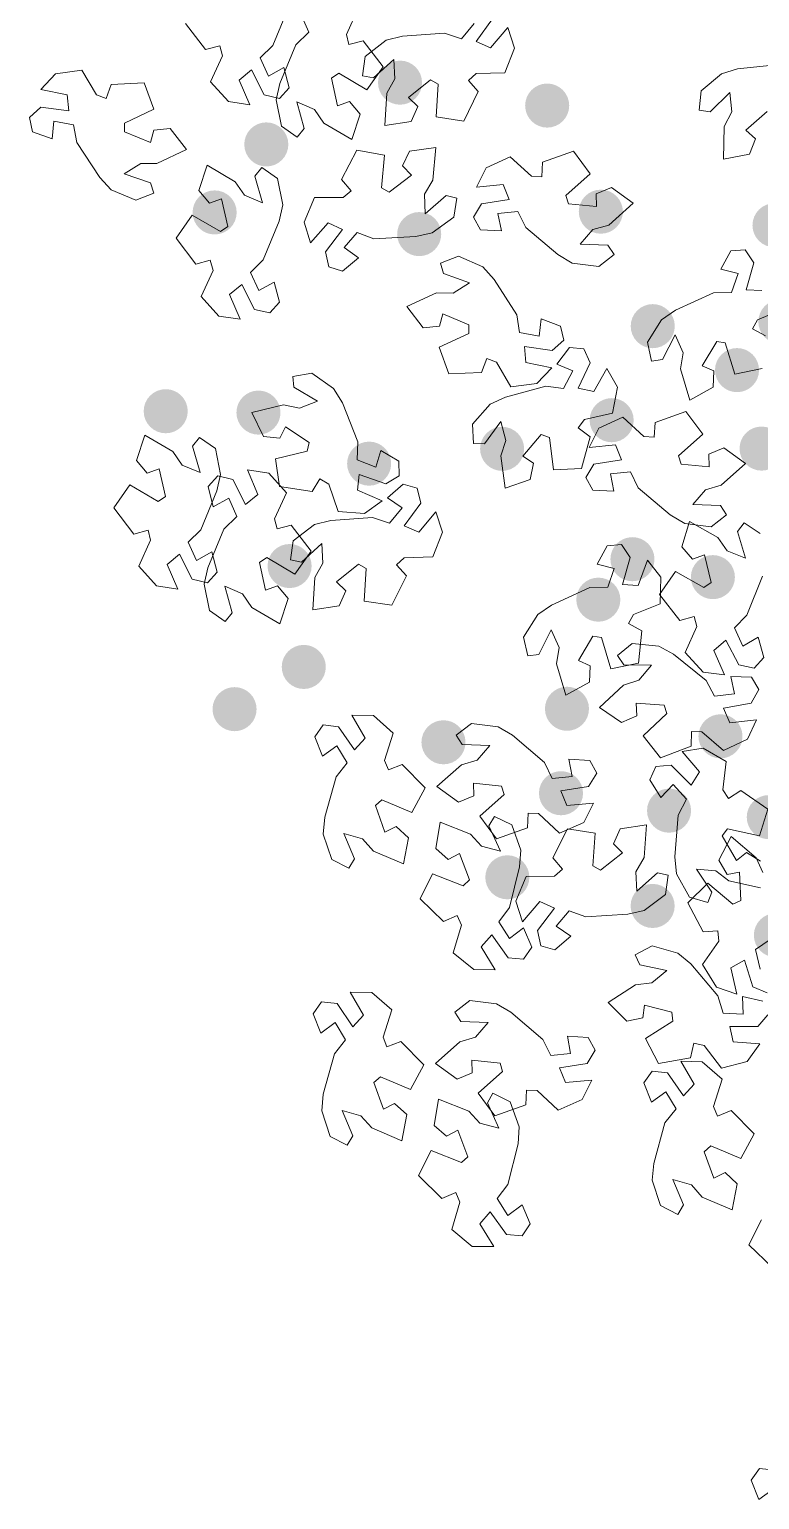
# Model space of a CAD drawing. Header units: millimetres. Extents: x 935 to 13922, y 3203 to 7816.
# Drawn here: x 5792 to 5850.7, y 3221.4 to 3339.5 of the extents above; entities that cross this region are included whole.
import ezdxf

# ---------------------------------------------------------------- set-up
doc = ezdxf.new("R2010")
doc.units = ezdxf.units.MM
doc.layers.add('ALBERI frutti - Fruit', color=7, linetype='Continuous', lineweight=5, true_color=0xfd8930)
doc.layers.add('ALBERO - TREE', color=96, linetype='Continuous', lineweight=5)

msp = doc.modelspace()

# ---------------------------------------------------------------- hatches: boundary and pattern name
at = {"layer": 'ALBERI frutti - Fruit', "lineweight": 30}
h = msp.add_hatch(color=256, dxfattribs=at)
h.dxf.hatch_style = 1
edge = h.paths.add_edge_path()
edge.add_arc((5810.41, 3308.72), 1.77, 0, 360)
edge = h.paths.add_edge_path()
edge.add_arc((5802.96, 3308.83), 1.77, 0, 360)
edge = h.paths.add_edge_path()
edge.add_arc((5812.91, 3296.4), 1.77, 0, 360)
edge = h.paths.add_edge_path()
edge.add_arc((5814.05, 3288.3), 1.77, 0, 360)
edge = h.paths.add_edge_path()
edge.add_arc((5837.71, 3293.7), 1.77, 0, 360)
edge = h.paths.add_edge_path()
edge.add_arc((5840.45, 3296.95), 1.77, 0, 360)
edge = h.paths.add_edge_path()
edge.add_arc((5825.27, 3282.25), 1.77, 0, 360)
edge = h.paths.add_edge_path()
edge.add_arc((5830.4, 3271.41), 1.77, 0, 360)
edge = h.paths.add_edge_path()
edge.add_arc((5834.71, 3278.16), 1.77, 0, 360)
edge = h.paths.add_edge_path()
edge.add_arc((5835.19, 3284.94), 1.77, 0, 360)
edge = h.paths.add_edge_path()
edge.add_arc((5870.36, 3292.83), 1.77, 0, 360)
edge = h.paths.add_edge_path()
edge.add_arc((5874.9, 3283.94), 1.77, 0, 360)
edge = h.paths.add_edge_path()
edge.add_arc((5878.64, 3290.81), 1.77, 0, 360)
edge = h.paths.add_edge_path()
edge.add_arc((5879.26, 3297.36), 1.77, 0, 360)
edge = h.paths.add_edge_path()
edge.add_arc((5871.01, 3298.56), 1.77, 0, 360)
edge = h.paths.add_edge_path()
edge.add_arc((5884.09, 3304.61), 1.77, 0, 360)
edge = h.paths.add_edge_path()
edge.add_arc((5873.24, 3305.97), 1.77, 0, 360)
edge = h.paths.add_edge_path()
edge.add_arc((5863.67, 3304.83), 1.77, 0, 360)
edge = h.paths.add_edge_path()
edge.add_arc((5848.85, 3312.13), 1.77, 0, 360)
edge = h.paths.add_edge_path()
edge.add_arc((5852.33, 3316.02), 1.77, 0, 360)
edge = h.paths.add_edge_path()
edge.add_arc((5871.23, 3323.63), 1.77, 0, 360)
edge = h.paths.add_edge_path()
edge.add_arc((5876.77, 3331.33), 1.77, 0, 360)
edge = h.paths.add_edge_path()
edge.add_arc((5870.94, 3326.93), 1.77, 0, 360)
edge = h.paths.add_edge_path()
edge.add_arc((5861.02, 3327.89), 1.77, 0, 360)
edge = h.paths.add_edge_path()
edge.add_arc((5855.87, 3343.37), 1.77, 0, 360)
edge = h.paths.add_edge_path()
edge.add_arc((5859.11, 3340.83), 1.77, 0, 360)
edge = h.paths.add_edge_path()
edge.add_arc((5863.71, 3336.18), 1.77, 0, 360)
edge = h.paths.add_edge_path()
edge.add_arc((5871.96, 3337.32), 1.77, 0, 360)
edge = h.paths.add_edge_path()
edge.add_arc((5833.6, 3333.37), 1.77, 0, 360)
edge = h.paths.add_edge_path()
edge.add_arc((5837.91, 3324.85), 1.77, 0, 360)
edge = h.paths.add_edge_path()
edge.add_arc((5842.08, 3315.66), 1.77, 0, 360)
edge = h.paths.add_edge_path()
edge.add_arc((5851.86, 3323.76), 1.77, 0, 360)
edge = h.paths.add_edge_path()
edge.add_arc((5829.98, 3305.81), 1.77, 0, 360)
edge = h.paths.add_edge_path()
edge.add_arc((5838.78, 3308.11), 1.77, 0, 360)
edge = h.paths.add_edge_path()
edge.add_arc((5846.91, 3295.51), 1.77, 0, 360)
edge = h.paths.add_edge_path()
edge.add_arc((5847.52, 3282.73), 1.77, 0, 360)
edge = h.paths.add_edge_path()
edge.add_arc((5851.4, 3276.24), 1.77, 0, 360)
edge = h.paths.add_edge_path()
edge.add_arc((5861.34, 3274.06), 1.77, 0, 360)
edge = h.paths.add_edge_path()
edge.add_arc((5851.97, 3266.76), 1.77, 0, 360)
edge = h.paths.add_edge_path()
edge.add_arc((5843.39, 3276.76), 1.77, 0, 360)
edge = h.paths.add_edge_path()
edge.add_arc((5842.07, 3269.11), 1.77, 0, 360)
edge = h.paths.add_edge_path()
edge.add_arc((5819.3, 3304.62), 1.77, 0, 360)
edge = h.paths.add_edge_path()
edge.add_arc((5850.82, 3305.83), 1.77, 0, 360)
edge = h.paths.add_edge_path()
edge.add_arc((5863.26, 3295.69), 1.77, 0, 360)
edge = h.paths.add_edge_path()
edge.add_arc((5811.04, 3330.25), 1.77, 0, 360)
edge = h.paths.add_edge_path()
edge.add_arc((5806.89, 3324.79), 1.77, 0, 360)
edge = h.paths.add_edge_path()
edge.add_arc((5823.32, 3323.05), 1.77, 0, 360)
edge = h.paths.add_edge_path()
edge.add_arc((5821.78, 3335.21), 1.77, 0, 360)
edge = h.paths.add_edge_path()
edge.add_arc((5835.61, 3342.91), 1.77, 0, 360)
edge = h.paths.add_edge_path()
edge.add_arc((5808.49, 3284.91), 1.77, 0, 360)

# ---------------------------------------------------------------- linework, layer by layer
at = {"layer": 'ALBERO - TREE', "lineweight": 9}
for points in [[(5812.85, 3341.31), (5811.57, 3338.2), (5810.55, 3337.19), (5811.21, 3335.73), (5812.44, 3336.42), (5812.87, 3334.79), (5812.09, 3333.94), (5810.87, 3334.22), (5810.87, 3334.22), (5809.84, 3336.23), (5808.87, 3335.4), (5809.71, 3333.43), (5807.99, 3333.69), (5806.57, 3335.27), (5807.53, 3337.36), (5807.32, 3338.17), (5806.16, 3337.86), (5806.16, 3337.86), (5804.56, 3339.95)], [(5818.43, 3341.17), (5817.47, 3339.08), (5817.68, 3338.27), (5818.83, 3338.58), (5818.83, 3338.58), (5820.43, 3336.48), (5819.12, 3334.64), (5816.86, 3335.96), (5816.27, 3335.57), (5816.76, 3333.35), (5817.72, 3333.69), (5818.58, 3332.68), (5817.91, 3330.64), (5815.65, 3331.97), (5814.91, 3333.06), (5813.48, 3333.67), (5814.08, 3331.53), (5813.52, 3330.84), (5812.25, 3331.72), (5811.84, 3333.83), (5812.13, 3335.14), (5813.42, 3338.25), (5814.45, 3339.26), (5813.8, 3340.72)], [(5829.22, 3340.33), (5827.89, 3338.51), (5829.06, 3338.01), (5830.45, 3339.64), (5830.98, 3337.99), (5830.2, 3336.01), (5827.9, 3335.94), (5827.27, 3335.39), (5828.07, 3334.5), (5828.07, 3334.5), (5826.9, 3332.13), (5824.68, 3332.47), (5824.84, 3335.09), (5824.23, 3335.43), (5822.47, 3334.01), (5823.2, 3333.3), (5822.68, 3332.08), (5820.56, 3331.76), (5820.73, 3334.37), (5821.37, 3335.52), (5821.28, 3337.08), (5819.64, 3335.59), (5818.77, 3335.77), (5818.98, 3337.31), (5820.68, 3338.62), (5821.99, 3338.94), (5825.35, 3339.19), (5826.71, 3338.72), (5827.73, 3339.96)], [(5851.27, 3332.89), (5849.57, 3331.39), (5850.33, 3330.71), (5849.86, 3329.48), (5847.75, 3329.07), (5847.82, 3331.69), (5848.42, 3332.86), (5848.26, 3334.42), (5846.68, 3332.86), (5845.8, 3333.01), (5845.96, 3334.55), (5847.6, 3335.93), (5848.9, 3336.31), (5852.24, 3336.68)], [(5850.87, 3312.26), (5848.66, 3311.81), (5847.91, 3314.32), (5847.22, 3314.43), (5846.06, 3312.48), (5846.99, 3312.07), (5846.93, 3310.75), (5845.05, 3309.71), (5844.31, 3312.22), (5844.51, 3313.52), (5843.87, 3314.95), (5842.86, 3312.98), (5841.98, 3312.85), (5841.65, 3314.37), (5842.78, 3316.18), (5843.9, 3316.94), (5846.96, 3318.34), (5848.4, 3318.37), (5848.93, 3319.88), (5847.55, 3320.23), (5848.35, 3321.7), (5849.51, 3321.79), (5850.2, 3320.75), (5850.2, 3320.75), (5849.58, 3318.58), (5850.85, 3318.52)], [(5852.62, 3317.04), (5850.49, 3316.18), (5850.09, 3315.44), (5851.14, 3314.88)], [(5850.89, 3295.58), (5849.65, 3292.45), (5848.64, 3291.43), (5849.32, 3289.97), (5850.55, 3290.68), (5850.99, 3289.06), (5850.22, 3288.2), (5849, 3288.47), (5849, 3288.47), (5847.95, 3290.45), (5846.99, 3289.62), (5847.85, 3287.66), (5846.13, 3287.89), (5844.69, 3289.45), (5845.62, 3291.55), (5845.4, 3292.36), (5844.25, 3292.04), (5844.25, 3292.04), (5842.62, 3294.11), (5843.9, 3295.97), (5846.18, 3294.68), (5846.76, 3295.09), (5846.24, 3297.29), (5845.28, 3296.94), (5844.41, 3297.94), (5845.04, 3299.98), (5847.32, 3298.7), (5848.07, 3297.62), (5849.52, 3297.03), (5848.89, 3299.16), (5849.43, 3299.86), (5850.72, 3299)], [(5850.74, 3270.56), (5848.19, 3271.12), (5847.15, 3271.92), (5845.59, 3272.06), (5846.82, 3270.21), (5846.51, 3269.38), (5845.02, 3269.82), (5843.98, 3271.7), (5843.86, 3273.04), (5844.12, 3276.4), (5844.78, 3277.67), (5843.71, 3278.87), (5842.74, 3277.83), (5841.84, 3279.24), (5842.32, 3280.3), (5843.57, 3280.4), (5843.57, 3280.4), (5845.16, 3278.81), (5845.84, 3279.89), (5844.43, 3281.51), (5846.14, 3281.79), (5847.98, 3280.72), (5847.71, 3278.44), (5848.16, 3277.73), (5849.16, 3278.38), (5849.16, 3278.38), (5851.33, 3276.88), (5850.65, 3274.73), (5848.09, 3275.29), (5847.66, 3274.73), (5848.81, 3272.77), (5849.62, 3273.39), (5850.74, 3272.7)], [(5851.27, 3262.13), (5850.12, 3262.62), (5850.12, 3262.62), (5849.46, 3264.77), (5848.36, 3264.13), (5848.84, 3262.04), (5847.19, 3262.6), (5846.07, 3264.4), (5847.38, 3266.29), (5847.32, 3267.12), (5846.12, 3267.02), (5846.12, 3267.02), (5844.91, 3269.36), (5846.51, 3270.95), (5848.52, 3269.26), (5849.16, 3269.55), (5849.06, 3271.81), (5848.06, 3271.64), (5847.39, 3272.79), (5848.39, 3274.68), (5850.39, 3272.98), (5850.93, 3271.79)], [(5851.51, 3266.41), (5850.33, 3265.6), (5850.72, 3264.04)], [(5851.32, 3260.37), (5850.51, 3259.42), (5850.51, 3259.42), (5848.26, 3259.43), (5848.54, 3258.19), (5850.68, 3258.03), (5849.66, 3256.62), (5847.61, 3256.09), (5846.2, 3257.9), (5845.38, 3258.09), (5845.12, 3256.92), (5845.12, 3256.92), (5842.53, 3256.46), (5841.49, 3258.47), (5843.7, 3259.87), (5843.62, 3260.57), (5841.43, 3261.15), (5841.29, 3260.14), (5840, 3259.85), (5838.49, 3261.37), (5840.7, 3262.77), (5842.01, 3262.93), (5843.21, 3263.93), (5841.03, 3264.37), (5840.67, 3265.18), (5842.04, 3265.91), (5844.1, 3265.32), (5845.13, 3264.45), (5847.31, 3261.88), (5847.73, 3260.51), (5849.33, 3260.41), (5849.29, 3261.83), (5850.93, 3261.46)], [(5851.7, 3240.07), (5849.81, 3241.9), (5850.82, 3243.92)], [(5851.75, 3222.28), (5850.61, 3221.45), (5849.99, 3223), (5850.66, 3223.95), (5851.9, 3223.81)]]:
    msp.add_lwpolyline(points, dxfattribs=at)
for points in [[(5800.55, 3325.77), (5798.58, 3326.61), (5797.66, 3327.6), (5795.81, 3330.41), (5795.56, 3331.83), (5793.98, 3332.12), (5793.85, 3330.71), (5792.27, 3331.27), (5792.01, 3332.4), (5792.93, 3333.24), (5792.93, 3333.24), (5795.17, 3332.96), (5795.04, 3334.23), (5792.93, 3334.65), (5794.12, 3335.92), (5796.22, 3336.2), (5797.4, 3334.22), (5798.19, 3333.94), (5798.59, 3335.07), (5798.59, 3335.07), (5801.22, 3335.2), (5802, 3333.09), (5799.64, 3331.97), (5799.64, 3331.26), (5801.74, 3330.41), (5802, 3331.4), (5803.32, 3331.54), (5804.63, 3329.84), (5802.26, 3328.72), (5800.95, 3328.72), (5799.63, 3327.88), (5801.73, 3327.17), (5802, 3326.33)], [(5826.1, 3324.41), (5824.37, 3323.14), (5823.05, 3322.85), (5819.69, 3322.68), (5818.34, 3323.19), (5817.29, 3321.97), (5818.44, 3321.14), (5817.15, 3320.07), (5816.05, 3320.42), (5815.79, 3321.64), (5815.79, 3321.64), (5817.17, 3323.42), (5816.01, 3323.95), (5814.58, 3322.36), (5814.09, 3324.02), (5814.92, 3325.98), (5817.22, 3325.99), (5817.86, 3326.53), (5817.09, 3327.44), (5817.09, 3327.44), (5818.31, 3329.78), (5820.53, 3329.38), (5820.29, 3326.77), (5820.9, 3326.41), (5822.7, 3327.79), (5821.98, 3328.52), (5822.53, 3329.72), (5824.66, 3329.99), (5824.42, 3327.38), (5823.75, 3326.25), (5823.81, 3324.69), (5825.49, 3326.14), (5826.35, 3325.94)], [(5837.74, 3320.46), (5835.61, 3320.72), (5834.45, 3321.4), (5831.88, 3323.58), (5831.24, 3324.87), (5829.64, 3324.7), (5829.92, 3323.31), (5828.24, 3323.4), (5827.67, 3324.41), (5828.32, 3325.48), (5828.32, 3325.48), (5830.54, 3325.84), (5830.06, 3327.02), (5827.92, 3326.83), (5828.7, 3328.38), (5830.64, 3329.25), (5832.33, 3327.69), (5833.17, 3327.64), (5833.23, 3328.83), (5833.23, 3328.83), (5835.71, 3329.71), (5837.06, 3327.9), (5835.11, 3326.15), (5835.31, 3325.48), (5837.57, 3325.26), (5837.54, 3326.28), (5838.76, 3326.78), (5840.5, 3325.53), (5838.55, 3323.78), (5837.28, 3323.41), (5836.26, 3322.23), (5838.48, 3322.15), (5838.97, 3321.41)], [(5811.95, 3327.52), (5812.37, 3325.41), (5812.08, 3324.1), (5810.8, 3320.98), (5809.77, 3319.98), (5810.43, 3318.51), (5811.67, 3319.2), (5812.09, 3317.58), (5811.31, 3316.73), (5810.09, 3317.01), (5810.09, 3317.01), (5809.07, 3319.01), (5808.09, 3318.19), (5808.93, 3316.21), (5807.22, 3316.47), (5805.8, 3318.05), (5806.76, 3320.14), (5806.54, 3320.95), (5805.39, 3320.64), (5805.39, 3320.64), (5803.79, 3322.73), (5805.09, 3324.58), (5807.35, 3323.26), (5807.94, 3323.66), (5807.45, 3325.87), (5806.48, 3325.53), (5805.63, 3326.54), (5806.28, 3328.58), (5808.55, 3327.26), (5809.29, 3326.17), (5810.73, 3325.57), (5810.12, 3327.7), (5810.67, 3328.4)], [(5826.47, 3321.27), (5828.43, 3320.41), (5829.34, 3319.41), (5831.15, 3316.57), (5831.39, 3315.15), (5832.97, 3314.85), (5833.11, 3316.26), (5834.68, 3315.67), (5834.93, 3314.54), (5834, 3313.71), (5834, 3313.71), (5831.77, 3314.02), (5831.89, 3312.75), (5833.98, 3312.3), (5832.78, 3311.05), (5830.68, 3310.79), (5829.52, 3312.78), (5828.74, 3313.07), (5828.33, 3311.95), (5828.33, 3311.95), (5825.69, 3311.84), (5824.93, 3313.97), (5827.31, 3315.06), (5827.32, 3315.77), (5825.23, 3316.64), (5824.95, 3315.66), (5823.64, 3315.53), (5822.34, 3317.24), (5824.72, 3318.34), (5826.04, 3318.32), (5827.36, 3319.15), (5825.27, 3319.88), (5825.02, 3320.73)], [(5827.6, 3307.78), (5829.01, 3309.39), (5830.24, 3309.96), (5833.48, 3310.85), (5834.91, 3310.65), (5835.67, 3312.06), (5834.37, 3312.62), (5835.39, 3313.95), (5836.55, 3313.85), (5837.06, 3312.71), (5837.06, 3312.71), (5836.1, 3310.68), (5837.35, 3310.41), (5838.4, 3312.27), (5839.24, 3310.76), (5838.86, 3308.67), (5836.61, 3308.16), (5836.1, 3307.5), (5837.05, 3306.77), (5837.05, 3306.77), (5836.37, 3304.22), (5834.11, 3304.13), (5833.78, 3306.73), (5833.11, 3306.95), (5831.65, 3305.21), (5832.51, 3304.66), (5832.23, 3303.36), (5830.22, 3302.64), (5829.88, 3305.24), (5830.29, 3306.49), (5829.89, 3308), (5828.57, 3306.22), (5827.68, 3306.23)], [(5814.69, 3311.88), (5816.45, 3310.65), (5817.15, 3309.5), (5818.39, 3306.37), (5818.34, 3304.93), (5819.83, 3304.33), (5820.25, 3305.68), (5821.68, 3304.81), (5821.7, 3303.65), (5820.63, 3303.01), (5820.63, 3303.01), (5818.5, 3303.75), (5818.37, 3302.48), (5820.34, 3301.63), (5818.92, 3300.63), (5816.8, 3300.79), (5816.05, 3302.96), (5815.34, 3303.4), (5814.72, 3302.38), (5814.72, 3302.38), (5812.11, 3302.78), (5811.78, 3305.01), (5814.32, 3305.63), (5814.47, 3306.32), (5812.58, 3307.58), (5812.12, 3306.66), (5810.81, 3306.8), (5809.87, 3308.72), (5812.42, 3309.34), (5813.7, 3309.07), (5815.16, 3309.63), (5813.25, 3310.75), (5813.16, 3311.63)], [(5846.78, 3299.56), (5844.65, 3299.82), (5843.49, 3300.51), (5840.92, 3302.68), (5840.28, 3303.97), (5838.68, 3303.8), (5838.95, 3302.41), (5837.28, 3302.5), (5836.71, 3303.51), (5837.36, 3304.58), (5837.36, 3304.58), (5839.58, 3304.94), (5839.1, 3306.12), (5836.96, 3305.93), (5837.74, 3307.48), (5839.68, 3308.35), (5841.37, 3306.79), (5842.2, 3306.74), (5842.27, 3307.93), (5842.27, 3307.93), (5844.75, 3308.81), (5846.1, 3307), (5844.15, 3305.25), (5844.35, 3304.58), (5846.6, 3304.36), (5846.58, 3305.38), (5847.8, 3305.88), (5849.54, 3304.63), (5847.58, 3302.88), (5846.32, 3302.51), (5845.3, 3301.33), (5847.52, 3301.25), (5848.01, 3300.51)], [(5806.95, 3305.85), (5807.37, 3303.75), (5807.07, 3302.43), (5805.79, 3299.32), (5804.77, 3298.31), (5805.43, 3296.84), (5806.66, 3297.53), (5807.09, 3295.91), (5806.31, 3295.06), (5805.09, 3295.34), (5805.09, 3295.34), (5804.06, 3297.34), (5803.09, 3296.52), (5803.93, 3294.55), (5802.21, 3294.81), (5800.79, 3296.38), (5801.75, 3298.47), (5801.54, 3299.28), (5800.39, 3298.97), (5800.39, 3298.97), (5798.78, 3301.07), (5800.08, 3302.91), (5802.35, 3301.59), (5802.93, 3301.99), (5802.44, 3304.2), (5801.48, 3303.86), (5800.62, 3304.87), (5801.28, 3306.91), (5803.54, 3305.59), (5804.28, 3304.51), (5805.72, 3303.9), (5805.12, 3306.03), (5805.67, 3306.73)], [(5806.47, 3292.84), (5806.06, 3294.94), (5806.35, 3296.26), (5807.64, 3299.37), (5808.67, 3300.37), (5808.02, 3301.84), (5806.78, 3301.15), (5806.36, 3302.78), (5807.14, 3303.63), (5808.36, 3303.34), (5808.36, 3303.34), (5809.38, 3301.33), (5810.36, 3302.15), (5809.53, 3304.13), (5811.24, 3303.86), (5812.65, 3302.28), (5811.69, 3300.2), (5811.9, 3299.39), (5813.05, 3299.69), (5813.05, 3299.69), (5814.65, 3297.59), (5813.34, 3295.75), (5811.08, 3297.08), (5810.49, 3296.68), (5810.98, 3294.47), (5811.94, 3294.81), (5812.8, 3293.79), (5812.13, 3291.76), (5809.87, 3293.08), (5809.13, 3294.17), (5807.7, 3294.78), (5808.3, 3292.65), (5807.74, 3291.96)], [(5813.2, 3298.43), (5814.9, 3299.74), (5816.21, 3300.06), (5819.57, 3300.3), (5820.93, 3299.84), (5821.95, 3301.08), (5820.78, 3301.88), (5822.04, 3302.98), (5823.15, 3302.66), (5823.44, 3301.44), (5823.44, 3301.44), (5822.11, 3299.63), (5823.28, 3299.13), (5824.67, 3300.76), (5825.2, 3299.11), (5824.42, 3297.13), (5822.12, 3297.06), (5821.49, 3296.51), (5822.29, 3295.61), (5822.29, 3295.61), (5821.12, 3293.25), (5818.9, 3293.59), (5819.06, 3296.21), (5818.45, 3296.55), (5816.69, 3295.13), (5817.42, 3294.42), (5816.9, 3293.2), (5814.78, 3292.88), (5814.95, 3295.49), (5815.59, 3296.64), (5815.5, 3298.2), (5813.86, 3296.71), (5812.99, 3296.89)], [(5831.71, 3290.7), (5832.84, 3292.52), (5833.96, 3293.27), (5837.02, 3294.67), (5838.46, 3294.7), (5838.99, 3296.21), (5837.61, 3296.56), (5838.41, 3298.03), (5839.57, 3298.12), (5840.26, 3297.08), (5840.26, 3297.08), (5839.64, 3294.92), (5840.91, 3294.85), (5841.65, 3296.86), (5842.72, 3295.5), (5842.68, 3293.37), (5840.54, 3292.51), (5840.14, 3291.78), (5841.2, 3291.21), (5841.2, 3291.21), (5840.93, 3288.59), (5838.72, 3288.14), (5837.97, 3290.65), (5837.28, 3290.76), (5836.12, 3288.81), (5837.05, 3288.4), (5836.99, 3287.08), (5835.11, 3286.04), (5834.36, 3288.55), (5834.57, 3289.85), (5833.93, 3291.28), (5832.92, 3289.31), (5832.04, 3289.18)], [(5840.44, 3290.18), (5842.58, 3289.98), (5843.76, 3289.32), (5846.38, 3287.21), (5847.05, 3285.94), (5848.64, 3286.15), (5848.34, 3287.53), (5850.01, 3287.48), (5850.61, 3286.48), (5849.99, 3285.4), (5849.99, 3285.4), (5847.77, 3284.99), (5848.28, 3283.82), (5850.42, 3284.06), (5849.68, 3282.49), (5847.76, 3281.58), (5846.03, 3283.1), (5845.2, 3283.12), (5845.16, 3281.93), (5845.16, 3281.93), (5842.7, 3280.99), (5841.3, 3282.76), (5843.21, 3284.56), (5843, 3285.23), (5840.74, 3285.39), (5840.79, 3284.37), (5839.58, 3283.84), (5837.81, 3285.05), (5839.72, 3286.84), (5840.97, 3287.24), (5841.97, 3288.45), (5839.75, 3288.48), (5839.24, 3289.21)], [(5816.29, 3272.84), (5815.62, 3274.88), (5815.75, 3276.23), (5816.64, 3279.47), (5817.53, 3280.6), (5816.7, 3281.97), (5815.56, 3281.14), (5814.93, 3282.69), (5815.61, 3283.64), (5816.85, 3283.5), (5816.85, 3283.5), (5818.12, 3281.64), (5818.98, 3282.58), (5817.91, 3284.44), (5819.64, 3284.39), (5821.24, 3282.99), (5820.54, 3280.8), (5820.85, 3280.03), (5821.96, 3280.47), (5821.96, 3280.47), (5823.81, 3278.59), (5822.74, 3276.6), (5820.33, 3277.63), (5819.8, 3277.17), (5820.56, 3275.03), (5821.48, 3275.49), (5822.45, 3274.59), (5822.05, 3272.49), (5819.64, 3273.52), (5818.77, 3274.51), (5817.27, 3274.93), (5818.13, 3272.89), (5817.67, 3272.13)], [(5827.53, 3283.76), (5829.66, 3283.5), (5830.82, 3282.81), (5833.38, 3280.62), (5834.01, 3279.33), (5835.61, 3279.5), (5835.34, 3280.89), (5837.02, 3280.79), (5837.58, 3279.78), (5836.93, 3278.71), (5836.93, 3278.71), (5834.71, 3278.36), (5835.19, 3277.18), (5837.32, 3277.35), (5836.54, 3275.81), (5834.6, 3274.95), (5832.91, 3276.52), (5832.08, 3276.57), (5832.01, 3275.37), (5832.01, 3275.37), (5829.52, 3274.51), (5828.18, 3276.32), (5830.14, 3278.06), (5829.94, 3278.74), (5827.69, 3278.96), (5827.71, 3277.94), (5826.48, 3277.44), (5824.75, 3278.7), (5826.71, 3280.44), (5827.98, 3280.81), (5829, 3281.99), (5826.78, 3282.07), (5826.3, 3282.82)], [(5830.76, 3275.62), (5831.48, 3273.6), (5831.39, 3272.26), (5830.58, 3268.99), (5829.71, 3267.84), (5830.58, 3266.49), (5831.7, 3267.35), (5832.36, 3265.81), (5831.71, 3264.85), (5830.47, 3264.95), (5830.47, 3264.95), (5829.16, 3266.78), (5828.31, 3265.83), (5829.43, 3263.99), (5827.7, 3264), (5826.06, 3265.35), (5826.71, 3267.56), (5826.38, 3268.33), (5825.28, 3267.85), (5825.28, 3267.85), (5823.39, 3269.69), (5824.4, 3271.7), (5826.84, 3270.73), (5827.36, 3271.21), (5826.55, 3273.33), (5825.64, 3272.85), (5824.65, 3273.72), (5825, 3275.84), (5827.43, 3274.87), (5828.32, 3273.9), (5829.84, 3273.51), (5828.92, 3275.53), (5829.37, 3276.3)], [(5843.1, 3270.04), (5841.39, 3268.75), (5840.07, 3268.44), (5836.71, 3268.24), (5835.36, 3268.72), (5834.33, 3267.49), (5835.49, 3266.68), (5834.21, 3265.59), (5833.1, 3265.92), (5832.83, 3267.14), (5832.83, 3267.14), (5834.18, 3268.94), (5833.02, 3269.46), (5831.61, 3267.84), (5831.09, 3269.5), (5831.9, 3271.47), (5834.2, 3271.51), (5834.83, 3272.05), (5834.05, 3272.96), (5834.05, 3272.96), (5835.24, 3275.31), (5837.46, 3274.94), (5837.26, 3272.33), (5837.88, 3271.98), (5839.66, 3273.38), (5838.93, 3274.1), (5839.46, 3275.31), (5841.58, 3275.61), (5841.38, 3273), (5840.73, 3271.86), (5840.81, 3270.3), (5842.47, 3271.77), (5843.33, 3271.58)], [(5816.16, 3250.61), (5815.49, 3252.65), (5815.62, 3253.99), (5816.51, 3257.24), (5817.4, 3258.36), (5816.57, 3259.74), (5815.43, 3258.9), (5814.81, 3260.46), (5815.48, 3261.4), (5816.72, 3261.27), (5816.72, 3261.27), (5817.99, 3259.41), (5818.85, 3260.34), (5817.78, 3262.2), (5819.51, 3262.15), (5821.12, 3260.76), (5820.42, 3258.57), (5820.73, 3257.79), (5821.84, 3258.24), (5821.84, 3258.24), (5823.68, 3256.36), (5822.62, 3254.37), (5820.21, 3255.4), (5819.68, 3254.93), (5820.44, 3252.8), (5821.35, 3253.25), (5822.32, 3252.36), (5821.92, 3250.25), (5819.51, 3251.29), (5818.64, 3252.27), (5817.14, 3252.7), (5818, 3250.65), (5817.54, 3249.9)], [(5827.4, 3261.52), (5829.53, 3261.26), (5830.69, 3260.57), (5833.25, 3258.39), (5833.89, 3257.1), (5835.48, 3257.26), (5835.22, 3258.65), (5836.89, 3258.55), (5837.46, 3257.54), (5836.81, 3256.47), (5836.81, 3256.47), (5834.58, 3256.12), (5835.06, 3254.94), (5837.2, 3255.12), (5836.42, 3253.57), (5834.47, 3252.72), (5832.79, 3254.28), (5831.95, 3254.33), (5831.89, 3253.14), (5831.89, 3253.14), (5829.4, 3252.27), (5828.05, 3254.08), (5830.01, 3255.83), (5829.82, 3256.5), (5827.56, 3256.73), (5827.58, 3255.71), (5826.36, 3255.21), (5824.63, 3256.47), (5826.59, 3258.21), (5827.85, 3258.57), (5828.87, 3259.75), (5826.66, 3259.84), (5826.17, 3260.58)], [(5842.71, 3245.06), (5842.04, 3247.1), (5842.17, 3248.44), (5843.06, 3251.69), (5843.95, 3252.81), (5843.12, 3254.19), (5841.98, 3253.35), (5841.36, 3254.91), (5842.03, 3255.85), (5843.27, 3255.72), (5843.27, 3255.72), (5844.54, 3253.86), (5845.4, 3254.79), (5844.33, 3256.65), (5846.06, 3256.6), (5847.66, 3255.21), (5846.97, 3253.02), (5847.28, 3252.24), (5848.38, 3252.69), (5848.38, 3252.69), (5850.23, 3250.81), (5849.16, 3248.82), (5846.75, 3249.85), (5846.22, 3249.38), (5846.98, 3247.25), (5847.9, 3247.7), (5848.87, 3246.81), (5848.47, 3244.7), (5846.06, 3245.73), (5845.19, 3246.72), (5843.69, 3247.15), (5844.55, 3245.1), (5844.09, 3244.35)], [(5830.64, 3253.39), (5831.36, 3251.37), (5831.26, 3250.02), (5830.45, 3246.75), (5829.59, 3245.61), (5830.45, 3244.25), (5831.58, 3245.12), (5832.24, 3243.58), (5831.59, 3242.62), (5830.34, 3242.72), (5830.34, 3242.72), (5829.03, 3244.55), (5828.19, 3243.59), (5829.31, 3241.76), (5827.57, 3241.77), (5825.94, 3243.12), (5826.58, 3245.33), (5826.25, 3246.1), (5825.15, 3245.62), (5825.15, 3245.62), (5823.26, 3247.46), (5824.28, 3249.47), (5826.71, 3248.5), (5827.23, 3248.98), (5826.42, 3251.1), (5825.52, 3250.62), (5824.52, 3251.49), (5824.87, 3253.6), (5827.3, 3252.63), (5828.2, 3251.67), (5829.71, 3251.28), (5828.8, 3253.3), (5829.24, 3254.07)]]:
    msp.add_lwpolyline(points, close=True, dxfattribs=at)

doc.saveas('drawing.dxf')
